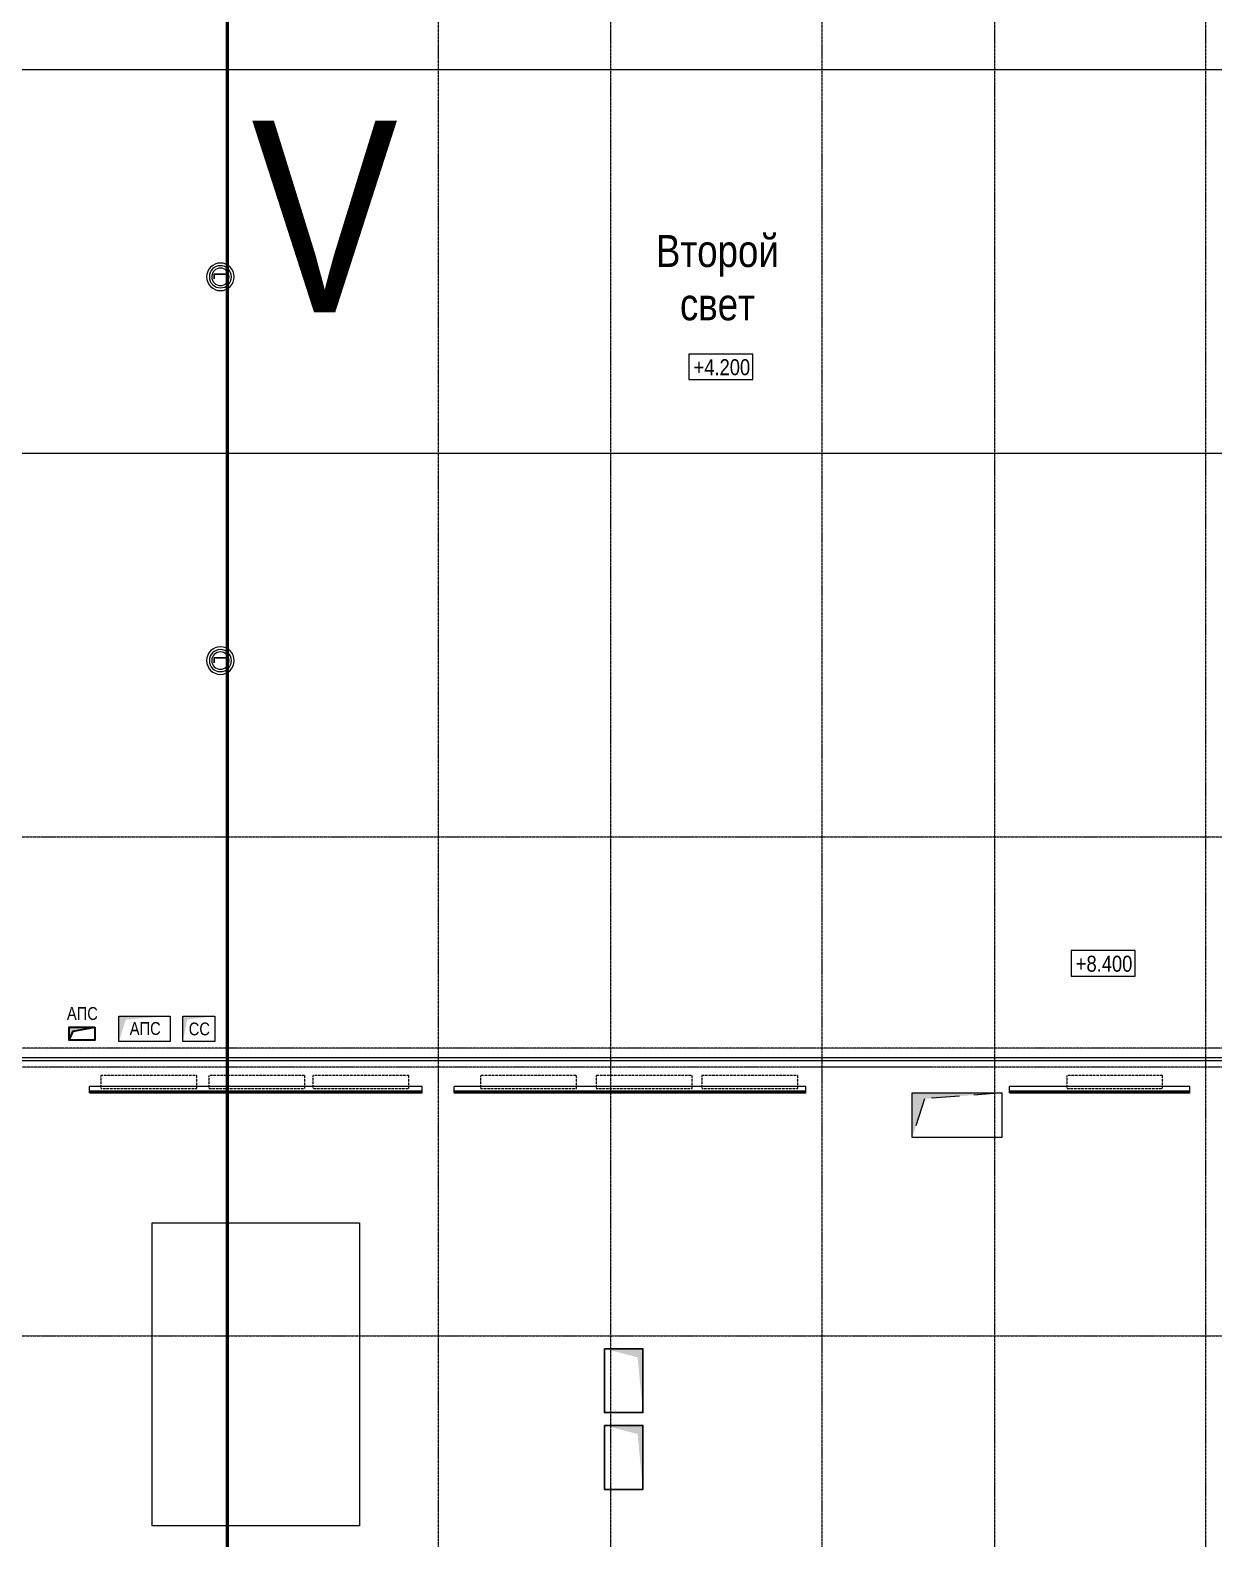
# Model space of a CAD drawing. Header units: millimetres. Extents: x -65509 to 912790, y 446 to 713294.
# Drawn here: x 187520 to 206022, y 388404 to 411991 of the extents above; entities that cross this region are included whole.
import ezdxf
from ezdxf.enums import TextEntityAlignment as Align

# ---------------------------------------------------------------- set-up
doc = ezdxf.new("R2010")
doc.units = ezdxf.units.MM
for name, pattern in [('CENTER2', [28.575, 19.05, -3.175, 3.175, -3.175]), ('HIDDEN', [9.525, 6.35, -3.175]), ('HIDDEN2', [4.7625, 3.175, -1.5875])]:
    doc.linetypes.add(name, pattern=pattern)
for name, color, linetype, lineweight in [('_Оборудование СС', 250, 'Continuous', 25), ('АР_Кровля_разуклонка', 4, 'Continuous', 9), ('АР_Мебель', 250, 'Continuous', 5), ('АР_Отметка', 250, 'Continuous', 13), ('ДШ_КР', 250, 'Continuous', 35), ('Зашивки ГКЛ на всю высоту', 250, 'Continuous', 25), ('КМ_Фахверки', 250, 'Continuous', 25), ('ОВ_Классы', 250, 'Continuous', 0), ('ОВ_Шахты', 250, 'Continuous', 5), ('ОВ_Шахты_блок 4.1', 250, 'Continuous', 25), ('РД_Оси_100', 250, 'Continuous', 0), ('СС_Отверстия', 250, 'Continuous', 9)]:
    doc.layers.add(name, color=color, linetype=linetype, lineweight=lineweight)
doc.layers.add('АИ_Стены_расчет', color=2, linetype='Continuous')
doc.layers.add('АР_Делит', color=250, linetype='Continuous', lineweight=0, plot=False)
doc.layers.add('АР_Отопительные приборы', color=1, linetype='HIDDEN2', lineweight=0, true_color=0xff0000)
doc.styles.add('Arial_Narrow_08', font='ARIALN.TTF', dxfattribs={"width": 0.8})
doc.styles.add('style1', font='ARIALN.TTF')

# ---------------------------------------------------------------- blocks, each defined once
blk = doc.blocks.new('СОШ_2200_АР_ОСИ_М100_28.05.24')
at = {"layer": 'РД_Оси_100', "linetype": 'CENTER2'}
for p, q in [((73200, -6155), (73200, 139938.679)), ((79200, -6155), (79200, 139938.679)), ((85200, -6155), (85200, 139938.679)), ((88500, -6155), (88500, 139938.679)), ((-5954.958, 116100), (119910, 116100)), ((35037.55, 116100), (119910, 116100)), ((-5954.958, 110100), (119910, 110100)), ((35037.55, 110100), (119910, 110100)), ((-5954.958, 104100), (119910, 104100)), ((-5954.958, 96300), (119910, 96300))]:
    blk.add_line(p, q, dxfattribs=at)
for points in [[(76500, 139938.679), (76500, -6155)], [(82500, 139938.679), (82500, -6155)], [(119910, 100950), (119410, 100800), (-5454.958, 100800), (-5954.958, 100950)], [(119910, 100350), (119410, 100500), (-5454.958, 100500), (-5954.958, 100350)]]:
    blk.add_lwpolyline(points, dxfattribs=at)
blk = doc.blocks.new('Отметка_план')
at = {"color": 7}
blk.add_lwpolyline([(0, 0), (10, 0), (10, 4), (0, 4)], close=True, dxfattribs=at)
at = {"style": 'Arial_Narrow_08', "width": 0.8}
blk.add_attdef('OTMG', text='', height=2.5, dxfattribs=at).set_placement((9.06, 0.7), align=Align.RIGHT)
blk = doc.blocks.new('otv')
at = {"linetype": 'Continuous'}
blk.add_lwpolyline([(0, -1), (0, 0), (1, 0), (1, -1)], close=True, dxfattribs=at)
blk.add_solid([(0, -1), (0, 0), (0.135, -0.137), (1, 0)], dxfattribs=at)
blk = doc.blocks.new('otv пунктир')
at = {"linetype": 'HIDDEN', "ltscale": 0.07}
blk.add_lwpolyline([(0, 0), (0, 1), (1, 1), (1, 0)], close=True, dxfattribs=at)
blk.add_lwpolyline([(0, 1), (0.135, 0.137), (1, 0)], dxfattribs=at)
blk = doc.blocks.new('Ф_пеноблок 200')
at = {"layer": 'АР_Делит', "color": 1}
for radius in [216, 173, 136]:
    blk.add_circle((103, -42), radius, dxfattribs=at)
at = {"layer": 'КМ_Фахверки'}
blk.add_lwpolyline([(0, -75), (0, 0), (200, 0), (200, -75)], dxfattribs=at)
blk = doc.blocks.new('sreg')
at = {"layer": 'АИ_Стены_расчет', "lineweight": 30, "true_color": 0xeb00eb}
h = blk.add_hatch(color=6, dxfattribs=at)
h.dxf.hatch_style = 1
h.paths.add_polyline_path([(187370, 78695), (187370, 78495), (187431, 78634), (187770, 78695)])
at = {"layer": 'АИ_Стены_расчет', "color": 6, "lineweight": 30, "true_color": 0xeb00eb}
blk.add_lwpolyline([(187770, 78695), (187770, 78495), (187370, 78495), (187370, 78695)], close=True, dxfattribs=at)
blk.add_lwpolyline([(187370, 78495), (187431, 78634), (187770, 78695)], dxfattribs=at)
blk = doc.blocks.new('Bottom_R_1500')
at = {"layer": 'АР_Отопительные приборы'}
blk.add_lwpolyline([(-750, -100), (750, -100), (750, 100), (-750, 100)], close=True, dxfattribs=at)

msp = doc.modelspace()

# ---------------------------------------------------------------- linework, layer by layer
at = {"color": 1, "lineweight": 53}
msp.add_lwpolyline([(190597.159, 434415.412), (190597.159, 365336.035)], dxfattribs=at)
at = {"layer": 'АР_Кровля_разуклонка', "linetype": 'HIDDEN', "lineweight": 0}
msp.add_lwpolyline([(189427.159, 393346.733), (192667.159, 393346.733), (192667.159, 388606.733), (189427.159, 388606.733)], close=True, dxfattribs=at)
at = {"layer": 'АР_Мебель'}
msp.add_line((201540.168, 395776.733), (199808.389, 395776.733), dxfattribs=at)
at = {"layer": 'ДШ_КР', "lineweight": 0}
msp.add_lwpolyline([(154797.159, 395926.733), (232352.159, 395926.733), (232352.159, 395876.733), (154797.159, 395876.733)], close=True, dxfattribs=at)
at = {"layer": 'Зашивки ГКЛ на всю высоту', "color": 82, "linetype": 'Continuous', "lineweight": 0, "true_color": 0x21d605}
for p, q in [((193647.156, 395476.889), (188447.156, 395476.733)), ((188447.159, 395376.733), (188447.156, 395476.733)), ((193647.158, 395401.889), (188447.158, 395401.733)), ((188447.158, 395401.733), (193647.158, 395401.889)), ((193647.158, 395389.389), (188447.158, 395389.233)), ((188447.158, 395389.233), (193647.158, 395389.389)), ((188447.159, 395376.733), (193647.159, 395376.889)), ((193647.159, 395376.889), (193647.156, 395476.889)), ((199647.156, 395476.889), (194147.156, 395476.733)), ((194147.159, 395376.733), (194147.156, 395476.733)), ((199647.158, 395401.889), (194147.158, 395401.733)), ((194147.158, 395401.733), (199647.158, 395401.889)), ((199647.158, 395389.389), (194147.158, 395389.233)), ((194147.158, 395389.233), (199647.158, 395389.389)), ((194147.159, 395376.733), (199647.159, 395376.889)), ((199647.159, 395376.889), (199647.156, 395476.889)), ((202827.162, 395376.733), (202827.162, 395476.733)), ((205647.159, 395476.733), (202827.162, 395476.733)), ((205647.159, 395401.733), (202827.162, 395401.733)), ((202827.162, 395401.733), (205647.159, 395401.733)), ((205647.159, 395389.233), (202827.162, 395389.233)), ((202827.162, 395389.233), (205647.159, 395389.233)), ((202827.162, 395376.733), (205647.159, 395376.733)), ((205647.159, 395376.733), (205647.159, 395476.733))]:
    msp.add_line(p, q, dxfattribs=at)

# ---------------------------------------------------------------- block references
at = {"layer": '_Оборудование СС', "color": 3}
msp.add_blockref('sreg', (759.966, 317706.367), dxfattribs=at)
at = {"layer": 'АР_Отметка'}
ref = msp.add_blockref('Отметка_план', (197816.911, 406526.931), dxfattribs=dict(at, xscale=100, yscale=100, zscale=100))
ref.add_attrib('OTMG', '+4.200', dxfattribs={"layer": '0', "color": 0, "height": 250, "style": 'style1'}).set_placement((198774.329, 406846.747), align=Align.TOP_RIGHT)
ref = msp.add_blockref('Отметка_план', (203791.367, 397200.665), dxfattribs=dict(at, xscale=100, yscale=100, zscale=100))
ref.add_attrib('OTMG', '+8.400', dxfattribs={"layer": '0', "color": 0, "height": 250, "style": 'style1'}).set_placement((204748.785, 397520.481), align=Align.TOP_RIGHT)
at = {"layer": 'АР_Отопительные приборы', "rotation": 180}
for p in [(189375.405, 395546.735), (191065.555, 395546.735), (192687.317, 395546.735), (195311.493, 395546.736), (197118.88, 395546.736), (198769.953, 395546.736), (204472.504, 395546.736)]:
    msp.add_blockref('Bottom_R_1500', p, dxfattribs=at)
at = {"layer": 'КМ_Фахверки', "xscale": -1}
for p in [(190597.155, 408176.733), (190597.155, 402176.733)]:
    msp.add_blockref('Ф_пеноблок 200', p, dxfattribs=at)
at = {"layer": 'ОВ_Классы', "xscale": 700, "yscale": 1400, "rotation": 270}
msp.add_blockref('otv пунктир', (201307.162, 395376.733), dxfattribs=at)
at = {"layer": 'ОВ_Шахты', "xscale": 1400, "yscale": 700}
msp.add_blockref('otv', (201307.159, 395376.733), dxfattribs=at)
at = {"layer": 'ОВ_Шахты_блок 4.1', "xscale": 1000, "yscale": 600, "rotation": 270}
for p in [(197097.159, 391376.733), (197097.159, 390176.733)]:
    msp.add_blockref('otv', p, dxfattribs=at)
at = {"layer": 'РД_Оси_100'}
msp.add_blockref('СОШ_2200_АР_ОСИ_М100_28.05.24', (117397.159, 295276.733), dxfattribs=at)
at = {"layer": 'СС_Отверстия', "yscale": 399.9999999999999}
for p, xscale in [((188907.155, 396576.733), 799.9999999999999), ((189907.155, 396576.733), 499.9999999999999)]:
    msp.add_blockref('otv', p, dxfattribs=dict(at, xscale=xscale))

# ---------------------------------------------------------------- texts
at = {"layer": 'АР_Делит', "color": 6, "insert": (192122.846, 409078.692), "char_height": 3000, "width": 2700, "attachment_point": 5, "style": 'style1'}
msp.add_mtext('V', dxfattribs=at)
at = {"layer": 'АР_Отметка', "insert": (198262.613, 408118.05), "char_height": 500, "width": 1999.94, "attachment_point": 5, "style": 'style1'}
msp.add_mtext('Второй свет', dxfattribs=at)
at = {"layer": 'СС_Отверстия', "char_height": 200, "width": 590.00022, "attachment_point": 5, "style": 'style1'}
for s, insert in [('АПС', (188336.406, 396615.85)), ('АПС', (189318.494, 396380.811)), ('CС', (190164.46, 396374.181))]:
    msp.add_mtext(s, dxfattribs=dict(at, insert=insert))

doc.saveas('drawing.dxf')
